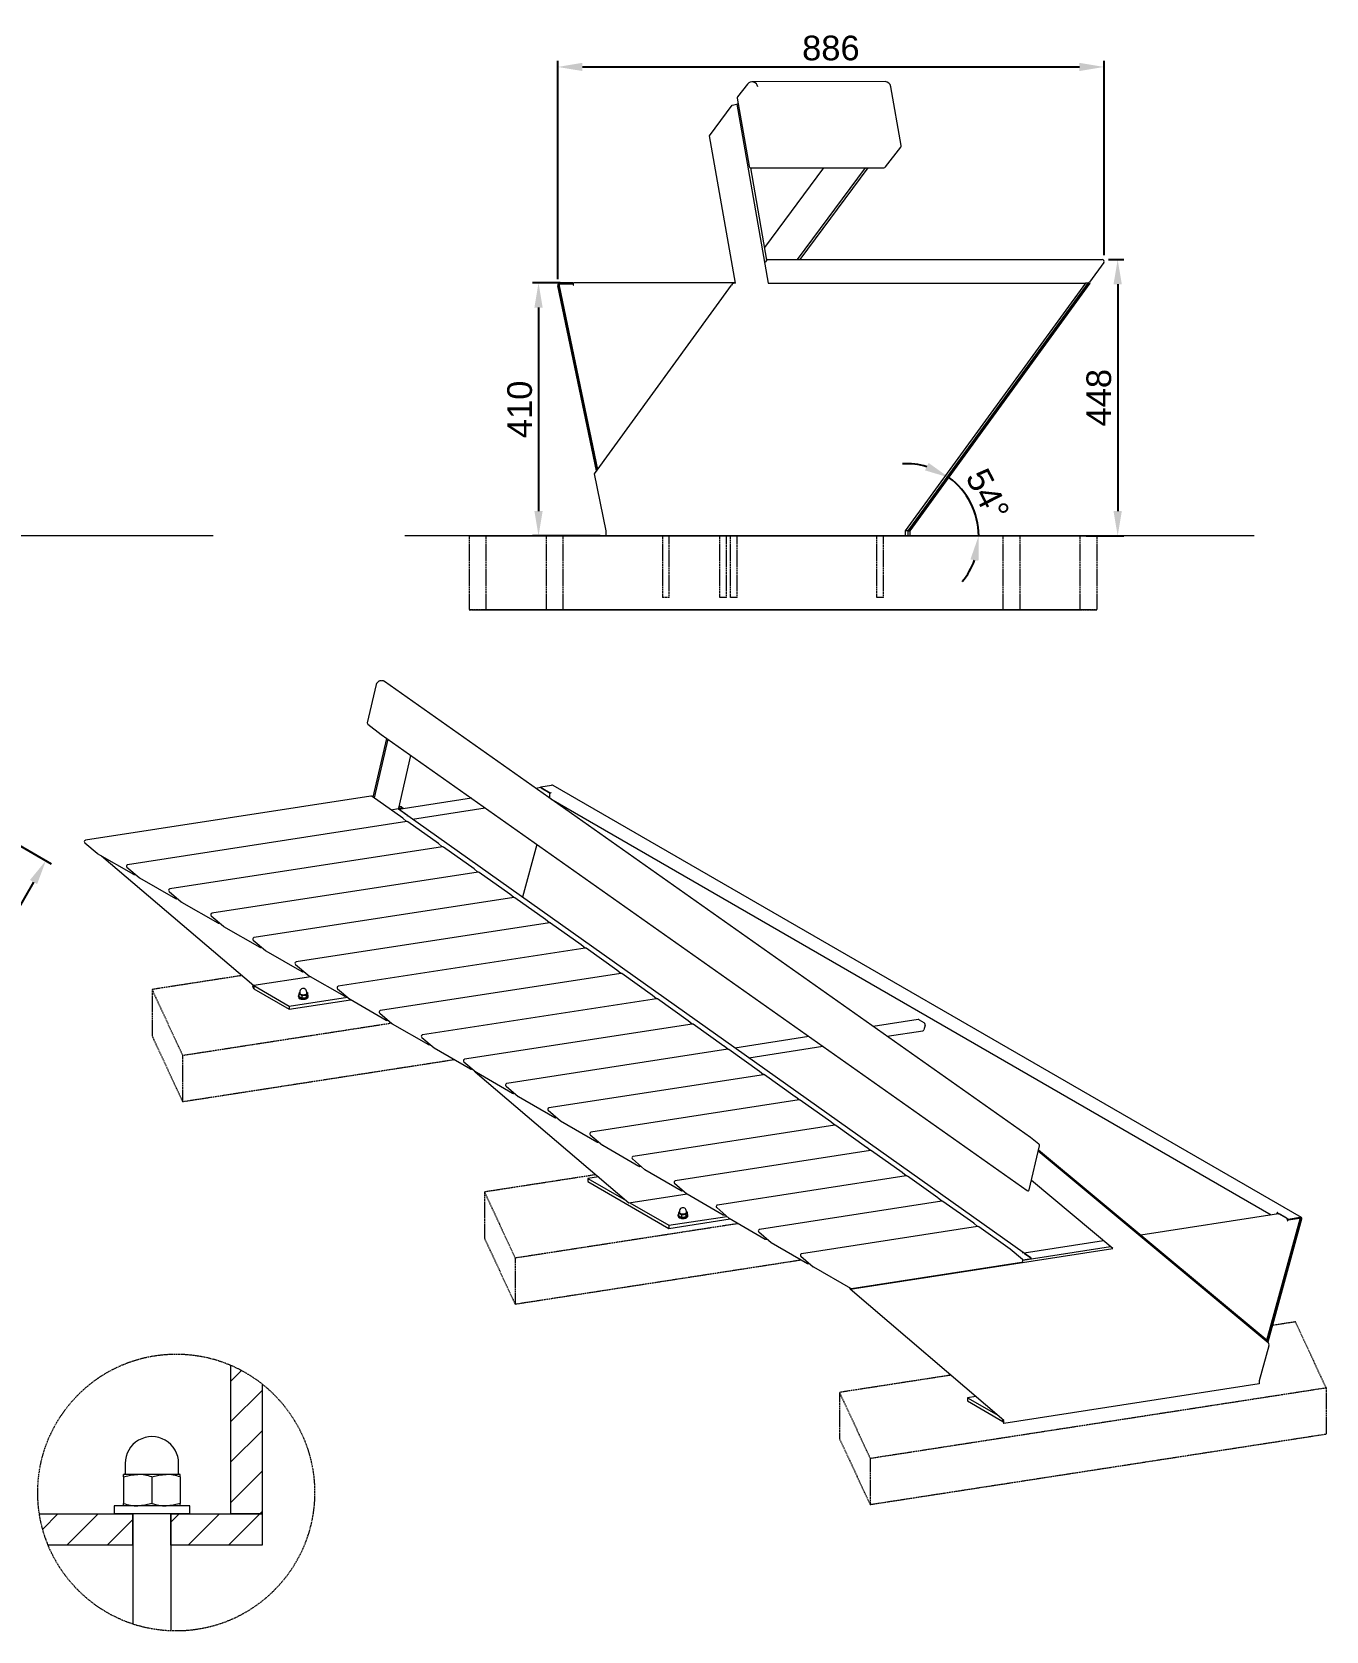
# Model space of a CAD drawing. Header units: millimetres. Extents: x -132 to 4932, y 857 to 4372.
# Drawn here: x 2834 to 4932, y 1769 to 4362 of the extents above; entities that cross this region are included whole.
import ezdxf

# ---------------------------------------------------------------- set-up
doc = ezdxf.new("R2010")
doc.units = ezdxf.units.MM
doc.linetypes.add('HIDDEN', pattern=[1.905, 1.27, -0.635])
for name, color, linetype, lineweight in [('ZANO_R', 7, 'Continuous', 0), ('ZANO_R_przerywana', 7, 'HIDDEN', 0), ('ZANO_W', 1, 'Continuous', 0)]:
    doc.layers.add(name, color=color, linetype=linetype, lineweight=lineweight)
doc.styles.add('Arial', font='arial.ttf')
doc.styles.get("Standard").update_dxf_attribs({"font": 'ARIALUNI.TTF'})
doc.dimstyles.new('pl i ang', dxfattribs={"dimtxt": 50, "dimasz": 50, "dimexe": 1.25, "dimexo": 0.625, "dimgap": 10, "dimtad": 1, "dimtoh": 1, "dimtxsty": 'Standard', "dimcen": 2.5, "dimclrd": 1, "dimclre": 1, "dimclrt": 1, "dimadec": 0, "dimazin": 0, "dimtfac": 1, "dimtmove": 0, "dimatfit": 3, "dimfxl": 1, "dimarcsym": 1})

# ---------------------------------------------------------------- blocks, each defined once
blk = doc.blocks.new('*D442')
at = {"layer": 'ZANO_W', "color": 1, "lineweight": -2}
for p, q in [((3686.4, 3961.4), (3686.4, 4315.2)), ((3726.4, 4305.2), (4532.3, 4305.2)), ((4572.3, 4000), (4572.3, 4315.2))]:
    blk.add_line(p, q, dxfattribs=at)
at = {"layer": 'ZANO_W', "color": 1}
for points in [[(3726.4, 4311.9), (3726.4, 4298.6), (3686.4, 4305.2)], [(4532.3, 4298.6), (4532.3, 4311.9), (4572.3, 4305.2)]]:
    blk.add_solid(points, dxfattribs=at)
at = {"layer": 'ZANO_W', "color": 1, "insert": (4129.3, 4335.7), "char_height": 40, "attachment_point": 5, "style": 'Arial'}
blk.add_mtext('886', dxfattribs=at)
blk = doc.blocks.new('*D447')
at = {"layer": 'ZANO_W', "color": 1, "lineweight": -2}
for p, q in [((3690.5, 3955), (3645.2, 3955)), ((3655.2, 3915), (3655.2, 3585)), ((3755.1, 3545), (3645.2, 3545))]:
    blk.add_line(p, q, dxfattribs=at)
at = {"layer": 'ZANO_W', "color": 1}
for points in [[(3661.9, 3915), (3648.5, 3915), (3655.2, 3955)], [(3648.5, 3585), (3661.9, 3585), (3655.2, 3545)]]:
    blk.add_solid(points, dxfattribs=at)
at = {"layer": 'ZANO_W', "color": 1, "insert": (3624.8, 3750), "char_height": 40, "attachment_point": 5, "rotation": 90, "style": 'Arial'}
blk.add_mtext('410', dxfattribs=at)
blk = doc.blocks.new('*D448')
at = {"layer": 'ZANO_W', "color": 1, "lineweight": -2}
for p, q in [((4579.3, 3992.9), (4604.4, 3992.9)), ((4594.4, 3952.9), (4594.4, 3585)), ((4543.3, 3545), (4604.4, 3545))]:
    blk.add_line(p, q, dxfattribs=at)
at = {"layer": 'ZANO_W', "color": 1}
for points in [[(4601.1, 3952.9), (4587.7, 3952.9), (4594.4, 3992.9)], [(4587.7, 3585), (4601.1, 3585), (4594.4, 3545)]]:
    blk.add_solid(points, dxfattribs=at)
at = {"layer": 'ZANO_W', "color": 1, "insert": (4564, 3768.9), "char_height": 40, "attachment_point": 5, "rotation": 90, "style": 'Arial'}
blk.add_mtext('448', dxfattribs=at)
blk = doc.blocks.new('*D450')
at = {"layer": 'ZANO_W', "color": 1, "lineweight": -2}
for p, q in [((2764.1, 3071.5), (2865, 3013.3)), ((2836.3, 2983.6), (2584.5, 2547.4)), ((2472.3, 2566), (2573.1, 2507.8))]:
    blk.add_line(p, q, dxfattribs=at)
at = {"layer": 'ZANO_W', "color": 1}
for points in [[(2842.1, 2980.3), (2830.5, 2987), (2856.3, 3018.3)], [(2578.7, 2550.8), (2590.3, 2544.1), (2564.5, 2512.8)]]:
    blk.add_solid(points, dxfattribs=at)
at = {"layer": 'ZANO_W', "color": 1, "insert": (2684.1, 2780.7), "char_height": 40, "attachment_point": 5, "rotation": 60, "style": 'Arial'}
blk.add_mtext('584', dxfattribs=at)
blk = doc.blocks.new('*D451')
at = {"layer": 'ZANO_W', "color": 1, "lineweight": -2}
for start, end in [(73.7074, 93.4201), (0, 53.9948), (320.5747, 340.2873)]:
    blk.add_arc((4252.2, 3545), 116.8, start, end, dxfattribs=at)
at = {"layer": 'ZANO_W', "color": 1}
for points in [[(4282, 3651.1), (4287.9, 3663.1), (4320.9, 3639.5)], [(4368.7, 3504.4), (4355.6, 3506.7), (4369, 3545)]]:
    blk.add_solid(points, dxfattribs=at)
at = {"layer": 'ZANO_W', "color": 1, "insert": (4383.6, 3611.9), "char_height": 40, "attachment_point": 5, "rotation": 296.9974, "style": 'Arial'}
blk.add_mtext('54%%d', dxfattribs=at)

msp = doc.modelspace()

# ---------------------------------------------------------------- linework, layer by layer
at = {"layer": 'ZANO_R'}
for p, q in [((4217.2, 4281.4), (4001.4, 4281.1)), ((3977.2, 4254.4), (3996.6, 4144.1)), ((3994, 4277.4), (3977.8, 4256.7)), ((3994, 4277.4), (3994, 4277.4)), ((4243.5, 4177.7), (4226.7, 4273.2)), ((4226.7, 4273.2), (4226.7, 4273.2)), ((3932.6, 4193.8), (3969, 4243)), ((3969, 4243), (3976.7, 4244.8)), ((3976.7, 4244.8), (4027.6, 3954.9)), ((3978.9, 4244.8), (3976.7, 4244.8)), ((3974.6, 3954.9), (3932.6, 4193.8)), ((4217.7, 4143.1), (4242.9, 4175.3)), ((3998.8, 4141.7), (4025.1, 3992)), ((3999.5, 4141.6), (4215.3, 4141.9)), ((4117.3, 4141.8), (4021.5, 4012.4)), ((4075.4, 3992.9), (4185.7, 4141.9)), ((4079.4, 3992.9), (4189.7, 4141.9)), ((4027.2, 3992.9), (4569.3, 3992.9)), ((4024.8, 3991.6), (4022.6, 3988.6)), ((4571.7, 3988.1), (4548.5, 3956.1)), ((3749.3, 3650.4), (3686.4, 3950.4)), ((3750.9, 3652.5), (3688.3, 3950.8)), ((3698, 3904.9), (3688.4, 3950.5)), ((3688.6, 3950.5), (3751, 3652.7)), ((3710.9, 3955), (3690.1, 3955)), ((3710.9, 3953), (3690.1, 3953)), ((3711.3, 3952.8), (3690.1, 3952.8)), ((3710.9, 3953), (3710.9, 3955)), ((3710.9, 3955), (3712.4, 3955)), ((3711.7, 3953), (3710.9, 3953)), ((3711.3, 3952.8), (3711.3, 3951.2)), ((3711.7, 3952.8), (3711.3, 3952.8)), ((3711.3, 3951.2), (3711.7, 3951.2)), ((3712.4, 3955), (3712.4, 3954.8)), ((3974.6, 3955), (3712.7, 3955)), ((3712.7, 3955), (3712.7, 3955)), ((3745.9, 3645.6), (3968, 3951.3)), ((4027.6, 3954.9), (4542, 3954.9)), ((4542, 3954.9), (4250, 3553)), ((4546, 3954.9), (4254, 3553)), ((4548, 3954.9), (4256, 3553)), ((4258, 3553), (4550, 3954.9)), ((4543.5, 3954.9), (4542, 3954.9)), ((4546, 3954.9), (4543.5, 3954.9)), ((4548, 3954.9), (4546, 3954.9)), ((4548, 3954.9), (4550, 3954.9)), ((3698.1, 3904.9), (3698, 3904.9)), ((3702.3, 3884.9), (3702.1, 3884.9)), ((3751, 3652.6), (3702.2, 3884.9)), ((3765.1, 3553), (3745.9, 3645.6)), ((3765.1, 3545), (3765.1, 3553)), ((4254, 3553), (4250, 3553)), ((4250, 3553), (4250, 3545)), ((4256, 3553), (4254, 3553)), ((4254, 3553), (4254, 3545)), ((4256, 3553), (4258, 3553)), ((4258, 3545), (4258, 3553)), ((3127.6, 3545), (-85.7, 3545)), ((4815.8, 3545), (3438.3, 3545)), ((3542.5, 3545), (4408.3, 3545)), ((3667.5, 3545), (3542.5, 3545)), ((3569.8, 3545), (4435.6, 3545)), ((3694.8, 3545), (3569.8, 3545)), ((4533.3, 3545), (3667.5, 3545)), ((4560.6, 3545), (3694.8, 3545)), ((3867.3, 3545), (3856.3, 3545)), ((3959.9, 3545), (3948.9, 3545)), ((3977.2, 3545), (3966.2, 3545)), ((4214.4, 3545), (4203.4, 3545)), ((4214.5, 3545), (4203.5, 3545)), ((4214.5, 3545), (4203.5, 3545)), ((4408.3, 3545), (4533.3, 3545)), ((4435.6, 3545), (4533.3, 3545)), ((4533.3, 3545), (4560.6, 3545)), ((3391.9, 3303.9), (3377.5, 3241.9)), ((4452.8, 2569.4), (3405.2, 3308.9)), ((3378.4, 3239.6), (3399.9, 3222.8)), ((3378.4, 3239.6), (3378.4, 3239.6)), ((3408.7, 3216.6), (3386.7, 3121.4)), ((3410.7, 3215.1), (3388.7, 3120)), ((3399.9, 3222.8), (4447.5, 2483.3)), ((3399.9, 3222.8), (3399.9, 3222.8)), ((3428.5, 3103.3), (3448.2, 3188.7)), ((3658.7, 3137.9), (3676.4, 3140.6)), ((3658.7, 3137.9), (3659.3, 3136.6)), ((3658.7, 3136.7), (3658.7, 3137.9)), ((4892.3, 2439.7), (3678.7, 3140.3)), ((3383.5, 3122.9), (2920.6, 3051.3)), ((3435, 3087.2), (3385.2, 3122.5)), ((3546.4, 3119.4), (3428.9, 3101.2)), ((3658.7, 3136.7), (3650.8, 3135.5)), ((3674.1, 3128), (3659.3, 3136.6)), ((3659.3, 3136.6), (3659.3, 3136.5)), ((3659.5, 3136.3), (3671.6, 3129.3)), ((3672.9, 3119.9), (3673.2, 3120)), ((3673.8, 3127), (3673, 3127.4)), ((3673.2, 3124.9), (3673.2, 3119.7)), ((3674.1, 3128), (3675.1, 3128.6)), ((3674.1, 3127.5), (3674.1, 3128)), ((3675, 3118.5), (4843.3, 2444)), ((3675.1, 3128.6), (3675.2, 3128.5)), ((3675.1, 3128.4), (3675.1, 3128.6)), ((3427.5, 3102.1), (3416.3, 3100.4)), ((3442.5, 3091.5), (3427.5, 3102.1)), ((3439.9, 3093.4), (3429.6, 3100.7)), ((3429.6, 3100.6), (3429.6, 3100.7)), ((3436.2, 3102.3), (3432.6, 3105.4)), ((3434.2, 3102), (3434.1, 3102)), ((3441.3, 3081.8), (3435.1, 3087.1)), ((3440.1, 3093.2), (3439.9, 3093.4)), ((3439.9, 3093.4), (3439.9, 3093.4)), ((3442.5, 3091.5), (3441.5, 3091)), ((3441.5, 3091), (3441.5, 3091)), ((3442.5, 3091.2), (3442.5, 3091.5)), ((4441.2, 2383), (3443.2, 3091)), ((3450.8, 3085.6), (3568.5, 3103.8)), ((3441.4, 3081.8), (2988.9, 3011.8)), ((3492.8, 3046.1), (3443.1, 3081.4)), ((2919.4, 3047.3), (2939.3, 3030.3)), ((3499.3, 3040.8), (3057.2, 2972.4)), ((3499.2, 3040.8), (3493, 3046)), ((3550.7, 3005.1), (3500.9, 3040.4)), ((3652.7, 3044.4), (3629.2, 2959)), ((2939.6, 3030.1), (2998.4, 2996.2)), ((2946.7, 3026), (3193.3, 2815.7)), ((2987.8, 3007.8), (3007.6, 2990.9)), ((2999.9, 2995.9), (3001.5, 2996.1)), ((3008, 2990.6), (3066.7, 2956.7)), ((3557.1, 2999.7), (3125.5, 2933)), ((3557, 2999.7), (3550.9, 3005)), ((3608.6, 2964), (3558.8, 2999.3)), ((3056.1, 2968.4), (3075.9, 2951.4)), ((3068.2, 2956.5), (3069.8, 2956.7)), ((3615, 2958.7), (3193.8, 2893.5)), ((3614.9, 2958.7), (3608.7, 2963.9)), ((3666.4, 2923), (3616.7, 2958.3)), ((3076.3, 2951.2), (3135, 2917.3)), ((3124.4, 2928.9), (3144.2, 2912)), ((3136.5, 2917), (3138.1, 2917.3)), ((3144.6, 2911.8), (3203.3, 2877.9)), ((3672.9, 2917.6), (3262.1, 2854.1)), ((3672.8, 2917.6), (3666.6, 2922.9)), ((3724.3, 2881.9), (3674.6, 2917.2)), ((3192.7, 2889.5), (3212.6, 2872.6)), ((3730.6, 2876.6), (3724.5, 2881.8)), ((3204.8, 2877.6), (3206.4, 2877.8)), ((3212.9, 2872.3), (3271.6, 2838.4)), ((3730.7, 2876.6), (3330.5, 2814.7)), ((3782.2, 2840.9), (3732.4, 2876.2)), ((3286.1, 2830.1), (3193.3, 2815.7)), ((3261, 2850.1), (3280.9, 2833.1)), ((3273.1, 2838.1), (3274.7, 2838.4)), ((3281.2, 2832.9), (3339.9, 2799)), ((3788.6, 2835.5), (3398.8, 2775.2)), ((3788.5, 2835.5), (3782.3, 2840.8)), ((3840.1, 2799.8), (3790.3, 2835.1)), ((3191.7, 2817), (3191.7, 2814.1)), ((3193.3, 2810.7), (3191.7, 2814.1)), ((3193.3, 2815.7), (3193.3, 2810.7)), ((3193.3, 2815.7), (3250.8, 2782.5)), ((3193.3, 2810.7), (3250.8, 2777.5)), ((3266.7, 2802.5), (3266.7, 2798.4)), ((3267.9, 2805.3), (3267.9, 2803.9)), ((3278.2, 2800.2), (3278.2, 2796.1)), ((3279.4, 2803.9), (3279.4, 2805.3)), ((3280.6, 2804), (3280.6, 2799.9)), ((3329.3, 2810.6), (3349.2, 2793.7)), ((3250.8, 2782.5), (3345.2, 2797.1)), ((3250.8, 2777.5), (3350.5, 2792.9)), ((3250.8, 2782.5), (3250.8, 2777.5)), ((3266, 2798.7), (3266, 2797.5)), ((3271.3, 2799.4), (3271.3, 2795.3)), ((3281.3, 2797.5), (3281.3, 2798.7)), ((3341.4, 2798.7), (3343, 2799)), ((3349.5, 2793.5), (3408.2, 2759.6)), ((3846.5, 2794.5), (3467.1, 2735.8)), ((3846.4, 2794.5), (3840.2, 2799.7)), ((3897.9, 2758.8), (3848.2, 2794.1)), ((3397.6, 2771.2), (3417.5, 2754.3)), ((3409.7, 2759.3), (3411.3, 2759.5)), ((3417.8, 2754), (3476.6, 2720.1)), ((3904.4, 2753.4), (3535.4, 2696.4)), ((3904.2, 2753.4), (3898.1, 2758.7)), ((3955.8, 2717.7), (3906, 2753)), ((4271.1, 2760.5), (4198.1, 2749.2)), ((4272.7, 2760.2), (4280.2, 2755.8)), ((4282, 2751.8), (4279.9, 2744)), ((3465.9, 2731.8), (3485.8, 2714.8)), ((4093.7, 2733.1), (3973.8, 2714.5)), ((4220.4, 2733.5), (4278.3, 2742.4)), ((3478.1, 2719.8), (3479.6, 2720.1)), ((3486.1, 2714.6), (3544.9, 2680.7)), ((3962.2, 2712.4), (3603.7, 2656.9)), ((3962.1, 2712.4), (3956, 2717.6)), ((4013.7, 2676.7), (3963.9, 2712)), ((3996.1, 2698.8), (4116, 2717.3)), ((3534.2, 2692.3), (3554.1, 2675.4)), ((3546.4, 2680.4), (3547.9, 2680.7)), ((3552.2, 2676), (3551.4, 2677.7)), ((3553.3, 2676.1), (3552.2, 2676)), ((3552.2, 2676), (3801.7, 2463.3)), ((3554.4, 2675.2), (3613.2, 2641.3)), ((4020.1, 2671.3), (3672, 2617.5)), ((4020, 2671.3), (4013.8, 2676.6)), ((4071.5, 2635.6), (4021.8, 2670.9)), ((3602.6, 2652.9), (3622.4, 2636)), ((3614.7, 2641), (3616.3, 2641.2)), ((3622.8, 2635.7), (3681.5, 2601.8)), ((4078, 2630.3), (3740.3, 2578)), ((4077.8, 2630.3), (4071.7, 2635.5)), ((4129.4, 2594.6), (4079.6, 2629.9)), ((3670.9, 2613.5), (3690.7, 2596.5)), ((3683, 2601.5), (3684.6, 2601.8)), ((3691.1, 2596.3), (3749.8, 2562.4)), ((4135.7, 2589.2), (4129.6, 2594.5)), ((3739.2, 2574), (3759, 2557.1)), ((4135.8, 2589.2), (3808.6, 2538.6)), ((4187.3, 2553.5), (4137.5, 2588.8)), ((4466.8, 2558.5), (4453, 2569.3)), ((4453, 2569.3), (4453, 2569.3)), ((3751.3, 2562.1), (3752.9, 2562.3)), ((3759.4, 2556.9), (3818.1, 2523)), ((4193.7, 2548.2), (3876.9, 2499.2)), ((4193.6, 2548.2), (4187.4, 2553.4)), ((4245.1, 2512.5), (4195.4, 2547.8)), ((4451, 2484.7), (4467.6, 2556.2)), ((4465.7, 2548), (4838.2, 2237.2)), ((4466.1, 2549.7), (4836.6, 2240.6)), ((3807.5, 2534.6), (3827.3, 2517.7)), ((3819.6, 2522.7), (3821.2, 2522.9)), ((3827.7, 2517.4), (3886.4, 2483.5)), ((3752.2, 2505.5), (3735.2, 2502.9)), ((3735.2, 2502.9), (3797.1, 2467.1)), ((3735.2, 2502.9), (3735.2, 2497.9)), ((3735.2, 2497.9), (3866.5, 2422.1)), ((3875.8, 2495.2), (3895.7, 2478.2)), ((4251.6, 2507.1), (3945.2, 2459.7)), ((4251.5, 2507.1), (4245.3, 2512.4)), ((4303, 2471.4), (4253.3, 2506.7)), ((4586.5, 2389.4), (4454.5, 2499.6)), ((3801.7, 2463.3), (3896.2, 2477.9)), ((3803.4, 2463.5), (3866.5, 2427.1)), ((3887.9, 2483.2), (3889.5, 2483.5)), ((3896, 2478), (3954.7, 2444.1)), ((4309.4, 2466.1), (4013.6, 2420.3)), ((4309.3, 2466.1), (4303.2, 2471.3)), ((4360.9, 2430.4), (4311.1, 2465.7)), ((3866.5, 2427.1), (3960.6, 2441.6)), ((3866.5, 2422.1), (3966.1, 2437.5)), ((3881.6, 2443.3), (3881.6, 2442.1)), ((3882.3, 2447.1), (3882.3, 2443)), ((3883.6, 2449.9), (3883.6, 2448.5)), ((3886.9, 2444), (3886.9, 2439.9)), ((3893.9, 2444.7), (3893.9, 2440.6)), ((3895, 2448.5), (3895, 2449.9)), ((3896.2, 2448.6), (3896.2, 2444.5)), ((3896.9, 2442.1), (3896.9, 2443.3)), ((3944.1, 2455.7), (3964, 2438.8)), ((3956.2, 2443.8), (3957.8, 2444)), ((3964.3, 2438.6), (4023, 2404.6)), ((4855, 2445.8), (4631.9, 2411.3)), ((4836.5, 2240.7), (4890.5, 2437.4)), ((4837.2, 2240), (4891.5, 2437.7)), ((4838.3, 2238), (4893.2, 2437.7)), ((4854.2, 2447.9), (4853.2, 2447.3)), ((4870.9, 2437.1), (4853.2, 2447.3)), ((4853.2, 2446.1), (4853.2, 2447.3)), ((4853.9, 2445.7), (4853.2, 2446.1)), ((4854.1, 2448), (4854.2, 2447.9)), ((4854.1, 2447.8), (4854.1, 2448)), ((4868.3, 2438.5), (4856.2, 2445.5)), ((4889.2, 2438.6), (4870.2, 2435.6)), ((4870.9, 2437.1), (4890, 2440.1)), ((4870.9, 2435.9), (4890, 2438.8)), ((4870.9, 2435.9), (4870.9, 2437.1)), ((4890.5, 2438), (4890.1, 2438.8)), ((3866.5, 2427.1), (3866.5, 2422.1)), ((4012.4, 2416.3), (4032.3, 2399.4)), ((4367.3, 2425), (4081.9, 2380.9)), ((4367.2, 2425), (4361, 2430.3)), ((4419.9, 2388.6), (4369, 2424.6)), ((4870.9, 2435.9), (4869.1, 2436.9)), ((4869.8, 2435.5), (4869.6, 2435.5)), ((4870.2, 2435.6), (4869.8, 2436.5)), ((4869.8, 2436.5), (4869.8, 2436.5)), ((4869.8, 2435.5), (4869.8, 2436.5)), ((4869.8, 2435.5), (4870.2, 2434.6)), ((4869.8, 2434.6), (4870.2, 2434.6)), ((4870.2, 2434.6), (4870.2, 2435.6)), ((4024.5, 2404.4), (4026.1, 2404.6)), ((4032.6, 2399.1), (4091.3, 2365.2)), ((4160.6, 2323.5), (4586.5, 2389.4)), ((4439.9, 2371.5), (4420, 2388.4)), ((4440.5, 2370.5), (4582.8, 2392.5)), ((4571.5, 2402), (4442.7, 2382.1)), ((4080.7, 2376.9), (4100.6, 2359.9)), ((4092.8, 2364.9), (4094.4, 2365.2)), ((4100.9, 2359.7), (4161, 2325)), ((4162.5, 2324.7), (4438.7, 2367.5)), ((4440.2, 2382.5), (4441.3, 2383)), ((4440.2, 2382.6), (4440.2, 2382.5)), ((4454.4, 2372.7), (4440.5, 2370.5)), ((4453.7, 2374.3), (4441.3, 2383)), ((4443.5, 2381.6), (4453.8, 2374.3)), ((4443.5, 2381.5), (4443.5, 2381.6)), ((4454.4, 2372.7), (4453.7, 2374.3)), ((4453.8, 2374), (4453.8, 2374.3)), ((4454.4, 2372.6), (4454.4, 2372.7)), ((4159.5, 2325.9), (4160.6, 2323.5)), ((4410, 2110.8), (4160.6, 2323.5)), ((4839.7, 2231.9), (4824.1, 2174.9)), ((4839.5, 2235.5), (4837.9, 2238.9)), ((3155.9, 2200.2), (3155.9, 1959.3)), ((3155.9, 2173.9), (3173.6, 2191.7)), ((3155.9, 2108.4), (3207, 2159.5)), ((3207, 2169.8), (3207, 1959.3)), ((4824.1, 2169.9), (4410, 2105.8)), ((4824.1, 2174.9), (4824.1, 2169.9)), ((4364.6, 2149.6), (4350.9, 2147.4)), ((4350.9, 2147.4), (4400.9, 2118.6)), ((4350.9, 2147.4), (4350.9, 2142.4)), ((4350.9, 2142.4), (4408.4, 2109.2)), ((4408.4, 2109.2), (4408.4, 2112.2)), ((4408.4, 2109.2), (4410, 2105.8)), ((4410, 2105.8), (4410, 2110.8)), ((3155.9, 2042.8), (3207, 2093.9)), ((2982.2, 2019.1), (2982.2, 2023.2)), ((3005.2, 2023.2), (2982.2, 2023.2)), ((2984.8, 2041), (2984.8, 2024.4)), ((2993.5, 2022), (3005.2, 2023.2)), ((3051.2, 2023.2), (3005.2, 2023.2)), ((3039.4, 2022), (3051.2, 2023.2)), ((3074.2, 2023.2), (3051.2, 2023.2)), ((3071.6, 2024.4), (3071.6, 2041)), ((3074.2, 2019.1), (3074.2, 2023.2)), ((3155.9, 1977.3), (3207, 2028.4)), ((2982.2, 2019.1), (2993.5, 2022)), ((2982.2, 2019.1), (2982.2, 1976.2)), ((3028.2, 2019.1), (3039.4, 2022)), ((3028.2, 2019.1), (3028.2, 1976.2)), ((3074.2, 2019.1), (3074.2, 1976.2)), ((2966.9, 1972.1), (2966.9, 1959.3)), ((3089.5, 1972.1), (2966.9, 1972.1)), ((2982.2, 1972.1), (2982.2, 1976.2)), ((3016.9, 1973.2), (3005.2, 1972.1)), ((3028.2, 1976.2), (3016.9, 1973.2)), ((3062.9, 1973.2), (3051.2, 1972.1)), ((3074.2, 1976.2), (3062.9, 1973.2)), ((3074.2, 1972.1), (3074.2, 1976.2)), ((3089.5, 1959.3), (3089.5, 1972.1)), ((2845.8, 1959.4), (2997.5, 1959.3)), ((2851.1, 1934.6), (2875.9, 1959.4)), ((2890.2, 1908.2), (2941.3, 1959.4)), ((2955.7, 1908.2), (2997.5, 1950)), ((3089.5, 1959.3), (2966.9, 1959.3)), ((2997.5, 1908.2), (2997.5, 1959.3)), ((2997.5, 1959.3), (2997.5, 1780.5)), ((3058.8, 1908.2), (3058.8, 1959.3)), ((3058.8, 1959.3), (3207, 1959.3)), ((3058.8, 1959.3), (3058.8, 1769.4)), ((3058.8, 1945.8), (3072.4, 1959.3)), ((3086.8, 1908.2), (3137.9, 1959.3)), ((3152.3, 1908.2), (3203.4, 1959.3)), ((3207, 1959.3), (3155.9, 1959.3)), ((3203.4, 1959.3), (3207, 1962.9)), ((2997.5, 1908.2), (2859.1, 1908.2)), ((3207, 1908.2), (3058.8, 1908.2))]:
    msp.add_line(p, q, dxfattribs=at)
at = {"layer": 'ZANO_R', "flags": 128}
for points in [[(3268.2, 2795.6), (3267.3, 2796.2), (3266.6, 2797), (3266.2, 2797.8), (3266, 2798.6), (3266.1, 2799.4), (3266.5, 2800.3), (3266.7, 2800.6)], [(3279.4, 2804.6), (3279.6, 2803.9), (3279.5, 2803.2), (3279.1, 2802.5), (3278.5, 2801.8), (3277.7, 2801.2), (3276.7, 2800.8), (3275.5, 2800.5), (3274.3, 2800.3), (3273, 2800.3), (3271.7, 2800.5), (3270.6, 2800.8), (3269.6, 2801.2), (3268.7, 2801.8), (3268.1, 2802.4), (3267.8, 2803.2), (3267.7, 2803.9), (3267.9, 2804.6)], [(3267.9, 2803.9), (3268, 2803.3), (3268.3, 2802.6), (3268.9, 2802), (3269.7, 2801.5), (3270.7, 2801), (3271.8, 2800.7), (3273, 2800.6), (3274.3, 2800.6), (3275.5, 2800.7), (3276.6, 2801), (3277.6, 2801.5), (3278.4, 2802), (3279, 2802.6), (3279.3, 2803.3), (3279.4, 2803.9)], [(3280.6, 2800.6), (3280.9, 2800.1), (3281.2, 2799.2), (3281.3, 2798.4), (3281, 2797.6), (3280.5, 2796.8), (3279.8, 2796.1), (3278.8, 2795.4), (3277.6, 2794.9), (3276.3, 2794.6), (3274.9, 2794.4), (3273.4, 2794.3), (3272, 2794.4), (3270.6, 2794.7), (3269.3, 2795.1), (3268.2, 2795.6)], [(3281.3, 2797.5), (3281.3, 2797.1), (3281, 2796.3), (3280.5, 2795.5), (3279.8, 2794.8), (3278.8, 2794.2), (3277.6, 2793.7), (3276.3, 2793.3), (3274.9, 2793.1), (3273.4, 2793), (3272, 2793.1), (3270.6, 2793.4), (3269.3, 2793.8), (3268.2, 2794.3)], [(3883.9, 2440.2), (3883, 2440.8), (3882.3, 2441.6), (3881.8, 2442.4), (3881.6, 2443.2), (3881.7, 2444), (3882.1, 2444.8), (3882.3, 2445.1)], [(3895, 2449.2), (3895.2, 2448.5), (3895.1, 2447.8), (3894.8, 2447), (3894.2, 2446.4), (3893.4, 2445.8), (3892.4, 2445.4), (3891.2, 2445.1), (3889.9, 2444.9), (3888.7, 2444.9), (3887.4, 2445.1), (3886.2, 2445.4), (3885.2, 2445.8), (3884.4, 2446.4), (3883.8, 2447), (3883.4, 2447.7), (3883.4, 2448.5), (3883.6, 2449.2)], [(3883.6, 2448.5), (3883.6, 2447.9), (3884, 2447.2), (3884.5, 2446.6), (3885.3, 2446), (3886.3, 2445.6), (3887.5, 2445.3), (3888.7, 2445.2), (3889.9, 2445.2), (3891.1, 2445.3), (3892.3, 2445.6), (3893.2, 2446.1), (3894, 2446.6), (3894.6, 2447.2), (3895, 2447.9), (3895, 2448.5)], [(3896.2, 2445.1), (3896.6, 2444.6), (3896.9, 2443.8), (3896.9, 2443), (3896.7, 2442.2), (3896.2, 2441.4), (3895.4, 2440.7), (3894.4, 2440), (3893.3, 2439.5), (3892, 2439.2), (3890.6, 2438.9), (3889.1, 2438.9), (3887.7, 2439), (3886.3, 2439.2), (3885, 2439.6), (3883.9, 2440.2)], [(3896.9, 2442.1), (3896.9, 2441.7), (3896.7, 2440.9), (3896.2, 2440.1), (3895.4, 2439.4), (3894.4, 2438.8), (3893.3, 2438.3), (3892, 2437.9), (3890.6, 2437.7), (3889.1, 2437.6), (3887.7, 2437.7), (3886.3, 2438), (3885, 2438.4), (3883.9, 2438.9)], [(4854.1, 2448), (4853.7, 2447.7), (4853.5, 2447.4)], [(4440.7, 2382.7), (4440.6, 2382.7), (4440.2, 2382.6)]]:
    msp.add_lwpolyline(points, dxfattribs=at)
at = {"layer": 'ZANO_R'}
msp.add_lwpolyline([(3207, 1959.3), (3207, 1908.2)], dxfattribs=at)
for centre, radius, start, end in [((3980.1, 4254.9), 3, 141.9056, 189.9736), ((4240.5, 4177.1), 3, 321.9056, 9.9736), ((3999.5, 4144.6), 3, 189.9736, 270.0752), ((4215.3, 4144.9), 3, 270.0752, 321.9056), ((4027.2, 3989.9), 3, 90, 143.9948), ((4569.3, 3989.9), 3, 323.9948, 90), ((3690.1, 3951.2), 3.8, 90, 191.85), ((3690.1, 3951.2), 1.8, 90, 191.85), ((3690.1, 3951), 1.75, 95.6019, 195.8681), ((3690.2, 3951), 1.75, 95.6019, 195.8681), ((3710.6, 3951.2), 1.8, 62.734, 90), ((3974.8, 3946.6), 8.26, 91.1583, 145.4418), ((4546, 3957.9), 3, 270, 323.9948), ((3379.8, 3241.4), 2.3, 166.9602, 232.0481), ((3401.3, 3224.6), 2.3, 232.0481, 234.7827), ((3383.9, 3120.6), 2.3, 54.6504, 98.793), ((3677.6, 3124.7), 4.47, 122.6055, 177.3945), ((3429.8, 3096.4), 7.05, 52.1175, 100.9444), ((3428.5, 3100.5), 6.33, 50.6771, 83.3463), ((3433.6, 3085.3), 2.3, 49.5438, 54.6504), ((3442.3, 3089.6), 1.62, 58.5411, 121.2799), ((3441.7, 3079.6), 2.3, 54.6504, 98.793), ((2920.9, 3049), 2.3, 119.6144, 229.5438), ((2920.9, 3049), 2.3, 98.793, 119.6144), ((3491.5, 3044.3), 2.3, 49.5438, 54.6504), ((3499.6, 3038.5), 2.3, 54.6504, 98.793), ((2940.8, 3032.1), 2.3, 229.5438, 240.0027), ((2989.3, 3009.6), 2.3, 119.6144, 229.5438), ((2989.3, 3009.6), 2.3, 98.793, 119.6144), ((2999.5, 2998.2), 2.3, 240.0027, 278.793), ((3009.1, 2992.6), 2.3, 229.5438, 240.0027), ((3549.4, 3003.2), 2.3, 49.5438, 54.6504), ((3557.5, 2997.5), 2.3, 54.6504, 98.793), ((3057.6, 2970.1), 2.3, 119.6144, 229.5438), ((3057.6, 2970.1), 2.3, 98.793, 119.6144), ((3067.8, 2958.7), 2.3, 240.0027, 278.793), ((3607.2, 2962.2), 2.3, 49.5438, 54.6504), ((3615.4, 2956.4), 2.3, 54.6504, 98.793), ((3077.4, 2953.2), 2.3, 229.5438, 240.0027), ((3125.9, 2930.7), 2.3, 119.6144, 229.5438), ((3125.9, 2930.7), 2.3, 98.793, 119.6144), ((3136.2, 2919.3), 2.3, 240.0027, 278.793), ((3145.7, 2913.8), 2.3, 229.5438, 240.0027), ((3665.1, 2921.1), 2.3, 49.5438, 54.6504), ((3673.2, 2915.4), 2.3, 54.6504, 98.793), ((3194.2, 2891.3), 2.3, 119.6144, 229.5438), ((3194.2, 2891.3), 2.3, 98.793, 119.6144), ((3204.5, 2879.9), 2.3, 240.0027, 278.793), ((3723, 2880.1), 2.3, 49.5438, 54.6504), ((3214, 2874.3), 2.3, 229.5438, 240.0027), ((3262.5, 2851.8), 2.3, 119.6144, 229.5438), ((3262.5, 2851.8), 2.3, 98.793, 119.6144), ((3731.1, 2874.3), 2.3, 54.6504, 98.793), ((3272.8, 2840.4), 2.3, 240.0027, 278.793), ((3282.4, 2834.9), 2.3, 229.5438, 240.0027), ((3780.9, 2839), 2.3, 49.5438, 54.6504), ((3789, 2833.3), 2.3, 54.6504, 98.793), ((3270.1, 2803.7), 2.51, 151.0564, 244.2817), ((3273.6, 2805.3), 5.74, 116.1813, 180), ((3273.6, 2809.1), 8.97, 239.2191, 277.5735), ((3273.6, 2805.3), 5.74, 0, 116.1813), ((3274.6, 2806.5), 6.23, 271.5376, 320.825), ((3277.5, 2803.7), 2.21, 327.4758, 33.8822), ((3330.8, 2812.4), 2.3, 119.6144, 229.5438), ((3330.8, 2812.4), 2.3, 98.793, 119.6144), ((3269.7, 2797.7), 3.69, 184.2513, 247.0688), ((3341.1, 2801), 2.3, 240.0027, 278.793), ((3350.7, 2795.5), 2.3, 229.5438, 240.0027), ((3399.1, 2773), 2.3, 119.6144, 229.5438), ((3399.1, 2773), 2.3, 98.793, 119.6144), ((3838.7, 2798), 2.3, 49.5438, 54.6504), ((3846.8, 2792.2), 2.3, 54.6504, 98.793), ((3409.4, 2761.5), 2.3, 240.0027, 278.793), ((3419, 2756), 2.3, 229.5438, 240.0027), ((3896.6, 2756.9), 2.3, 49.5438, 54.6504), ((3904.7, 2751.2), 2.3, 54.6504, 98.793), ((3467.4, 2733.5), 2.3, 119.6144, 229.5438), ((3467.4, 2733.5), 2.3, 98.793, 119.6144), ((3477.7, 2722.1), 2.3, 240.0027, 278.793), ((3487.3, 2716.6), 2.3, 229.5438, 240.0027), ((3954.5, 2715.9), 2.3, 49.5438, 54.6504), ((3962.6, 2710.1), 2.3, 54.6504, 98.793), ((3535.7, 2694.1), 2.3, 119.6144, 229.5438), ((3535.7, 2694.1), 2.3, 98.793, 119.6144), ((3546, 2682.7), 2.3, 240.0027, 278.793), ((3555.6, 2677.2), 2.3, 229.5438, 240.0027), ((4012.3, 2674.8), 2.3, 49.5438, 54.6504), ((4020.4, 2669.1), 2.3, 54.6504, 98.793), ((3604, 2654.6), 2.3, 119.6144, 229.5438), ((3604, 2654.6), 2.3, 98.793, 119.6144), ((3614.3, 2643.2), 2.3, 240.0027, 278.793), ((3623.9, 2637.7), 2.3, 229.5438, 240.0027), ((4070.2, 2633.8), 2.3, 49.5438, 54.6504), ((4078.3, 2628), 2.3, 54.6504, 98.793), ((3672.4, 2615.2), 2.3, 119.6144, 229.5438), ((3672.4, 2615.2), 2.3, 98.793, 119.6144), ((3682.6, 2603.8), 2.3, 240.0027, 278.793), ((3692.2, 2598.3), 2.3, 229.5438, 240.0027), ((4128.1, 2592.7), 2.3, 49.5438, 54.6504), ((3740.7, 2575.8), 2.3, 119.6144, 229.5438), ((3740.7, 2575.8), 2.3, 98.793, 119.6144), ((4136.2, 2587), 2.3, 54.6504, 98.793), ((3750.9, 2564.4), 2.3, 240.0027, 278.793), ((3760.5, 2558.8), 2.3, 229.5438, 240.0027), ((4185.9, 2551.7), 2.3, 49.5438, 54.6504), ((4194.1, 2545.9), 2.3, 54.6504, 98.793), ((4465.4, 2556.7), 2.3, 350.7995, 52.0481), ((4465.4, 2556.7), 2.3, 346.9602, 350.7995), ((3809, 2536.3), 2.3, 119.6144, 229.5438), ((3809, 2536.3), 2.3, 98.793, 119.6144), ((3819.3, 2524.9), 2.3, 240.0027, 278.793), ((3828.8, 2519.4), 2.3, 229.5438, 240.0027), ((3877.3, 2496.9), 2.3, 119.6144, 229.5438), ((3877.3, 2496.9), 2.3, 98.793, 119.6144), ((4243.8, 2510.6), 2.3, 49.5438, 54.6504), ((4251.9, 2504.9), 2.3, 54.6504, 98.793), ((3887.6, 2485.5), 2.3, 240.0027, 278.793), ((3897.1, 2480), 2.3, 229.5438, 240.0027), ((4301.7, 2469.6), 2.3, 49.5438, 54.6504), ((4309.8, 2463.8), 2.3, 54.6504, 98.793), ((4448.8, 2485.2), 2.3, 234.7827, 346.9602), ((3885.3, 2442.3), 3.69, 184.2513, 247.0688), ((3885.7, 2448.3), 2.51, 151.0564, 244.2817), ((3889.3, 2449.9), 5.74, 116.1813, 180), ((3889.2, 2453.7), 8.97, 239.2191, 277.5735), ((3889.3, 2449.9), 5.74, 0, 116.1813), ((3890.2, 2451.1), 6.23, 271.5376, 320.825), ((3893.2, 2448.3), 2.21, 327.4758, 33.8822), ((3945.6, 2457.5), 2.3, 119.6144, 229.5438), ((3945.6, 2457.5), 2.3, 98.793, 119.6144), ((3955.9, 2446.1), 2.3, 240.0027, 278.793), ((3965.5, 2440.5), 2.3, 229.5438, 240.0027), ((4856.9, 2444), 4.9, 138.2502, 162.8136), ((4855.4, 2444.8), 2.32, 149.9525, 160.8753), ((4889.5, 2437.6), 1.02, 347.4722, 107.304), ((4013.9, 2418), 2.3, 119.6144, 229.5438), ((4013.9, 2418), 2.3, 98.793, 119.6144), ((4359.6, 2428.5), 2.3, 49.5438, 54.6504), ((4367.7, 2422.8), 2.3, 54.6504, 98.793), ((4024.2, 2406.6), 2.3, 240.0027, 278.793), ((4033.8, 2401.1), 2.3, 229.5438, 240.0027), ((4418.5, 2386.7), 2.3, 49.5438, 54.6504), ((4082.2, 2378.6), 2.3, 119.6144, 229.5438), ((4082.2, 2378.6), 2.3, 98.793, 119.6144), ((4092.5, 2367.2), 2.3, 240.0027, 278.793), ((4102.1, 2361.7), 2.3, 229.5438, 240.0027), ((4438.4, 2369.8), 2.3, 278.793, 49.5438), ((4162.1, 2327), 2.3, 240.0027, 278.793), ((4833.4, 2236.8), 4.9, 25.0229, 50.4941), ((4834.9, 2233.4), 4.99, 342.9543, 50.0112), ((3028.2, 2041), 43.4, 359.9997, 180.0003), ((2983.5, 2024.4), 1.28, 270.0029, 359.9902), ((3004.6, 1953.5), 69.7, 70.227, 89.5168), ((3050.6, 1953.5), 69.7, 70.227, 89.5168), ((3072.9, 2024.4), 1.28, 180.0098, 269.9971), ((3005.8, 2041.8), 69.7, 250.2279, 269.5163), ((3051.8, 2041.8), 69.7, 250.2279, 269.5163)]:
    msp.add_arc(centre, radius, start, end, dxfattribs=at)
for centre, major_axis, ratio, start_param, end_param in [((4001.4, 4271.1), (0, 10), 0.963801, 4.895566, 7.164494), ((4217.2, 4271.4), (0, 10), 0.963801, 4.895566, 6.28463), ((3676.4, 3138.3), (3.17, 1), 0.697943, 0.568206, 1.353523), ((4272, 2757.6), (-1.53, 2.74), 0.766032, 5.373653, 6.00549), ((4279.5, 2753.2), (-1.53, 2.74), 0.766032, 3.802857, 5.373653), ((4277.4, 2745.4), (-1.53, 2.74), 0.766032, 2.863897, 3.802857), ((4447.2, 2564), (6.79, 4.13), 0.735654, 0.268475, 0.308813), ((4890, 2437.7), (3.17, 1), 0.697943, 5.85909, 7.636708), ((4890, 2437.7), (1.5, 0.47), 0.697943, 5.85909, 7.636708)]:
    msp.add_ellipse(centre, major_axis=major_axis, ratio=ratio, start_param=start_param, end_param=end_param, dxfattribs=at)
for points, knots in [([(3711.7, 3951.2), (3711.7, 3951.6), (3711.6, 3952.5), (3711.8, 3953.6), (3712.1, 3954.5), (3712.4, 3954.9), (3712.7, 3954.9), (3712.7, 3955)], [0, 0, 0, 0, 0.217932, 0.435873, 0.653813, 0.871754, 1, 1, 1, 1]), ([(3405.2, 3308.8), (3405.1, 3308.9), (3404.6, 3309.3), (3403.7, 3309.7), (3402.5, 3310.1), (3401.1, 3310.2), (3399.8, 3310.1), (3398.3, 3309.9), (3397, 3309.4), (3395.7, 3308.8), (3394.5, 3307.9), (3393.5, 3306.9), (3392.7, 3305.8), (3392.1, 3304.8), (3392, 3304.1), (3391.9, 3303.9)], [0, 0, 0, 0, 0.03323, 0.11109, 0.190967, 0.273436, 0.35789, 0.443512, 0.529488, 0.615098, 0.700009, 0.784044, 0.867062, 0.948799, 1, 1, 1, 1]), ([(3658.7, 3136.7), (3658.7, 3136.7), (3658.9, 3136.8), (3659.2, 3136.6), (3659.4, 3136.4), (3659.5, 3136.3)], [0, 0, 0, 0, 0.139439, 0.681203, 1, 1, 1, 1]), ([(3671.6, 3129.3), (3671.8, 3129.1), (3672.2, 3128.6), (3672.8, 3127.7), (3673.3, 3126.9), (3673.5, 3126.5), (3673.5, 3126.4)], [0, 0, 0, 0, 0.2960061, 0.59208, 0.8881543, 1, 1, 1, 1]), ([(3429.6, 3100.7), (3429.5, 3100.9), (3429.3, 3101.2), (3429, 3101.2), (3428.9, 3101.2)], [0, 0, 0, 0, 0.538575, 1, 1, 1, 1]), ([(3267.9, 2804.9), (3267.8, 2804.9), (3267.6, 2804.5), (3267.2, 2803.8), (3266.9, 2802.9), (3266.7, 2802.5)], [0, 0, 0, 0, 0.070086, 0.530782, 1, 1, 1, 1]), ([(3266.7, 2802.5), (3267, 2802.4), (3267.5, 2802.2), (3268.3, 2801.9), (3268.8, 2801.5), (3269, 2801.4)], [0, 0, 0, 0, 0.371423, 0.74615, 1, 1, 1, 1]), ([(3269, 2801.4), (3269.1, 2801.3), (3269.4, 2801.1), (3269.8, 2800.8), (3270.3, 2800.4), (3270.7, 2800), (3271, 2799.7), (3271.2, 2799.5), (3271.3, 2799.4)], [0, 0, 0, 0, 0.188594, 0.377928, 0.56927, 0.761167, 0.880542, 1, 1, 1, 1]), ([(3271.3, 2799.4), (3271.8, 2799.6), (3273, 2800), (3274.1, 2800.2), (3274.7, 2800.2)], [0, 0, 0, 0, 0.495458, 1, 1, 1, 1]), ([(3274.7, 2800.2), (3274.8, 2800.2), (3275.2, 2800.3), (3275.8, 2800.3), (3276.6, 2800.3), (3277.4, 2800.3), (3277.9, 2800.2), (3278.2, 2800.2)], [0, 0, 0, 0, 0.070051, 0.299809, 0.530829, 0.765024, 1, 1, 1, 1]), ([(3278.2, 2800.2), (3278.4, 2800.6), (3278.8, 2801.5), (3279.2, 2802.2), (3279.4, 2802.5)], [0, 0, 0, 0, 0.495458, 1, 1, 1, 1]), ([(3279.4, 2805.1), (3279.6, 2804.9), (3280, 2804.6), (3280.4, 2804.2), (3280.6, 2804)], [0, 0, 0, 0, 0.550556, 1, 1, 1, 1]), ([(3279.4, 2802.5), (3279.4, 2802.6), (3279.6, 2802.9), (3280, 2803.5), (3280.4, 2803.8), (3280.6, 2804)], [0, 0, 0, 0, 0.070086, 0.530782, 1, 1, 1, 1]), ([(3269, 2796.4), (3268.8, 2796.6), (3268, 2797.1), (3267.2, 2797.9), (3266.7, 2798.4)], [0, 0, 0, 0, 0.254079, 1, 1, 1, 1]), ([(3271.3, 2795.3), (3271.2, 2795.3), (3271, 2795.4), (3270.5, 2795.6), (3269.9, 2795.9), (3269.3, 2796.2), (3269, 2796.4)], [0, 0, 0, 0, 0.119416, 0.238909, 0.617072, 1, 1, 1, 1]), ([(3274.7, 2795.2), (3274.7, 2795.2), (3274.3, 2795.2), (3273.7, 2795.2), (3272.9, 2795.2), (3272.1, 2795.2), (3271.5, 2795.3), (3271.3, 2795.3)], [0, 0, 0, 0, 0.0700514, 0.2998094, 0.5308291, 0.7650245, 1, 1, 1, 1]), ([(3278.2, 2796.1), (3277.7, 2795.9), (3276.5, 2795.5), (3275.3, 2795.3), (3274.7, 2795.2)], [0, 0, 0, 0, 0.495458, 1, 1, 1, 1]), ([(3279.4, 2797.5), (3279.4, 2797.5), (3279.3, 2797.3), (3279, 2797), (3278.8, 2796.6), (3278.5, 2796.3), (3278.3, 2796.1), (3278.2, 2796.1)], [0, 0, 0, 0, 0.070051, 0.299809, 0.530829, 0.765024, 1, 1, 1, 1]), ([(3280.6, 2799.9), (3280.4, 2799.5), (3280, 2798.6), (3279.6, 2797.9), (3279.4, 2797.5)], [0, 0, 0, 0, 0.495458, 1, 1, 1, 1]), ([(3883.5, 2449.5), (3883.5, 2449.4), (3883.3, 2449.1), (3882.9, 2448.3), (3882.5, 2447.5), (3882.3, 2447.1)], [0, 0, 0, 0, 0.0700858, 0.5307822, 1, 1, 1, 1]), ([(3882.3, 2447.1), (3882.6, 2447), (3883.2, 2446.8), (3883.9, 2446.5), (3884.4, 2446.1), (3884.6, 2446)], [0, 0, 0, 0, 0.371423, 0.74615, 1, 1, 1, 1]), ([(3884.6, 2441), (3884.4, 2441.1), (3883.7, 2441.7), (3882.9, 2442.4), (3882.3, 2443)], [0, 0, 0, 0, 0.254079, 1, 1, 1, 1]), ([(3884.6, 2446), (3884.8, 2445.9), (3885.1, 2445.7), (3885.5, 2445.3), (3885.9, 2445), (3886.3, 2444.6), (3886.7, 2444.3), (3886.8, 2444.1), (3886.9, 2444)], [0, 0, 0, 0, 0.188594, 0.377928, 0.56927, 0.761167, 0.880542, 1, 1, 1, 1]), ([(3886.9, 2439.9), (3886.8, 2439.9), (3886.7, 2440), (3886.2, 2440.2), (3885.5, 2440.4), (3884.9, 2440.8), (3884.6, 2441)], [0, 0, 0, 0, 0.119416, 0.238909, 0.617072, 1, 1, 1, 1]), ([(3886.9, 2444), (3887.5, 2444.2), (3888.6, 2444.6), (3889.8, 2444.7), (3890.4, 2444.8)], [0, 0, 0, 0, 0.495458, 1, 1, 1, 1]), ([(3890.4, 2439.8), (3890.3, 2439.8), (3890, 2439.8), (3889.3, 2439.7), (3888.5, 2439.8), (3887.7, 2439.8), (3887.2, 2439.9), (3886.9, 2439.9)], [0, 0, 0, 0, 0.070051, 0.299809, 0.530829, 0.765024, 1, 1, 1, 1]), ([(3890.4, 2444.8), (3890.5, 2444.8), (3890.8, 2444.9), (3891.5, 2444.9), (3892.3, 2444.9), (3893.1, 2444.8), (3893.6, 2444.8), (3893.9, 2444.7)], [0, 0, 0, 0, 0.070051, 0.299809, 0.530829, 0.765024, 1, 1, 1, 1]), ([(3893.9, 2440.6), (3893.3, 2440.5), (3892.2, 2440.1), (3891, 2439.9), (3890.4, 2439.8)], [0, 0, 0, 0, 0.495458, 1, 1, 1, 1]), ([(3893.9, 2444.7), (3894.1, 2445.2), (3894.5, 2446.1), (3894.9, 2446.8), (3895.1, 2447.1)], [0, 0, 0, 0, 0.495458, 1, 1, 1, 1]), ([(3895.1, 2442.1), (3895, 2442.1), (3894.9, 2441.9), (3894.7, 2441.6), (3894.4, 2441.2), (3894.1, 2440.9), (3894, 2440.7), (3893.9, 2440.6)], [0, 0, 0, 0, 0.070051, 0.299809, 0.530829, 0.765024, 1, 1, 1, 1]), ([(3895, 2449.7), (3895.3, 2449.5), (3895.7, 2449.2), (3896.1, 2448.8), (3896.2, 2448.6)], [0, 0, 0, 0, 0.5505559, 1, 1, 1, 1]), ([(3895.1, 2447.1), (3895.1, 2447.2), (3895.3, 2447.5), (3895.7, 2448.1), (3896.1, 2448.4), (3896.2, 2448.6)], [0, 0, 0, 0, 0.070086, 0.530782, 1, 1, 1, 1]), ([(3896.2, 2444.5), (3896.1, 2444), (3895.7, 2443.2), (3895.3, 2442.5), (3895.1, 2442.1)], [0, 0, 0, 0, 0.495458, 1, 1, 1, 1]), ([(4855.1, 2445.8), (4855.1, 2445.8), (4855.4, 2445.9), (4855.8, 2445.7), (4856.1, 2445.5), (4856.2, 2445.5)], [0, 0, 0, 0, 0.220705, 0.789519, 1, 1, 1, 1]), ([(4868.3, 2438.5), (4868.4, 2438.3), (4868.7, 2437.8), (4869.1, 2437), (4869.4, 2436), (4869.7, 2435.2), (4869.8, 2434.7), (4869.8, 2434.6)], [0, 0, 0, 0, 0.217932, 0.435873, 0.653813, 0.871754, 1, 1, 1, 1]), ([(4443.5, 2381.6), (4443.3, 2381.8), (4443.1, 2382), (4442.8, 2382), (4442.7, 2382)], [0, 0, 0, 0, 0.68455, 1, 1, 1, 1]), ([(4454.6, 2372.7), (4454.5, 2372.8), (4454.3, 2373.3), (4454.1, 2373.9), (4453.9, 2374.2), (4453.8, 2374.3)], [0, 0, 0, 0, 0.252583, 0.7151945, 1, 1, 1, 1])]:
    msp.add_open_spline(points, degree=3, knots=knots, dxfattribs=at)
at = {"layer": 'ZANO_R_przerywana'}
for p, q in [((3542.5, 3545), (3542.5, 3425)), ((3569.8, 3545), (3569.8, 3425)), ((3667.5, 3545), (3667.5, 3425)), ((3694.8, 3545), (3694.8, 3425)), ((3856.3, 3545), (3856.3, 3445)), ((3867.3, 3445), (3867.3, 3545)), ((3948.9, 3545), (3948.9, 3445)), ((3959.9, 3445), (3959.9, 3545)), ((3966.2, 3545), (3966.2, 3445)), ((3977.2, 3445), (3977.2, 3545)), ((4203.4, 3545), (4203.4, 3445)), ((4203.5, 3545), (4203.5, 3445)), ((4203.5, 3545), (4203.5, 3445)), ((4214.4, 3445), (4214.4, 3545)), ((4214.5, 3445), (4214.5, 3545)), ((4214.5, 3445), (4214.5, 3545)), ((4408.3, 3545), (4408.3, 3425)), ((4435.6, 3545), (4435.6, 3425)), ((4533.3, 3545), (4533.3, 3425)), ((4560.6, 3545), (4560.6, 3425)), ((3542.5, 3425), (4408.3, 3425)), ((3667.5, 3425), (3542.5, 3425)), ((3569.8, 3425), (4435.6, 3425)), ((3694.8, 3425), (3569.8, 3425)), ((4533.3, 3425), (3667.5, 3425)), ((4560.6, 3425), (3694.8, 3425)), ((3867.3, 3445), (3856.3, 3445)), ((3959.9, 3445), (3948.9, 3445)), ((3977.2, 3445), (3966.2, 3445)), ((4214.4, 3445), (4203.4, 3445)), ((4214.5, 3445), (4203.5, 3445)), ((4214.5, 3445), (4203.5, 3445)), ((4408.3, 3425), (4533.3, 3425)), ((4435.6, 3425), (4533.3, 3425)), ((4533.3, 3425), (4560.6, 3425)), ((3174.2, 2832), (3028.4, 2809.4)), ((3028.4, 2809.4), (3077.9, 2702.7)), ((3028.4, 2809.4), (3028.4, 2734.4)), ((3077.9, 2702.7), (3416.5, 2755.1)), ((3028.4, 2734.4), (3077.9, 2627.7)), ((3077.9, 2702.7), (3077.9, 2627.7)), ((3077.9, 2627.7), (3518.6, 2695.9)), ((3748, 2509), (3567.6, 2481.1)), ((3567.6, 2481.1), (3617.1, 2374.4)), ((3567.6, 2481.1), (3567.6, 2406.1)), ((3617.1, 2374.4), (3978.6, 2430.3)), ((3567.6, 2406.1), (3617.1, 2299.4)), ((3617.1, 2374.4), (3617.1, 2299.4)), ((3617.1, 2299.4), (4081.1, 2371.1)), ((4882.8, 2270.5), (4845.7, 2264.7)), ((4932.3, 2163.8), (4882.8, 2270.5)), ((4324.1, 2184.1), (4143.3, 2156.1)), ((4143.3, 2156.1), (4192.9, 2049.4)), ((4143.3, 2156.1), (4143.3, 2081.1)), ((4192.9, 2049.4), (4932.3, 2163.8)), ((4932.3, 2163.8), (4932.3, 2088.7)), ((4143.3, 2081.1), (4192.9, 1974.4)), ((4192.9, 1974.4), (4932.3, 2088.7)), ((4192.9, 2049.4), (4192.9, 1974.4))]:
    msp.add_line(p, q, dxfattribs=at)
at = {"layer": 'ZANO_R_przerywana', "color": 1}
msp.add_circle((3067.6, 1993.8), 224.5, dxfattribs=at)

# ---------------------------------------------------------------- dimensions: what is measured, and where the dimension line sits
at = {"layer": 'ZANO_W'}
dim = msp.add_linear_dim(base=(4572.3, 4305.2), p1=(3686.4, 3951.4), p2=(4572.3, 3990), dimstyle='pl i ang', override={"dimtxt": 40, "dimasz": 40, "dimexe": 10, "dimexo": 10, "dimtoh": 0, "dimdec": 0, "dimtxsty": 'Arial', "dimtdec": 0, "dimtmove": 1}, dxfattribs=at)
dim.commit()
dim.dimension.update_dxf_attribs({"geometry": '*D442', "text_midpoint": (4129.3, 4335.7)})
for base, p1, p2, picture, middle in [((4594.4, 3545), (4569.3, 3992.9), (4533.3, 3545), '*D448', (4564, 3768.9)), ((3655.2, 3545), (3700.5, 3955), (3765.1, 3545), '*D447', (3624.8, 3750))]:
    dim = msp.add_linear_dim(base=base, p1=p1, p2=p2, angle=90, dimstyle='pl i ang', override={"dimtxt": 40, "dimasz": 40, "dimexe": 10, "dimexo": 10, "dimtoh": 0, "dimdec": 0, "dimtxsty": 'Arial', "dimtdec": 0, "dimtmove": 1}, dxfattribs=at)
    dim.commit()
    dim.dimension.update_dxf_attribs({"geometry": picture, "text_midpoint": middle})
dim = msp.add_angular_dim_2l(base=(4363.3, 3581.1), line1=((4815.8, 3545), (3438.3, 3545)), line2=((4258, 3553), (4550, 3954.9)), dimstyle='pl i ang', override={"dimtxt": 40, "dimasz": 40, "dimexe": 10, "dimexo": 10, "dimtoh": 0, "dimdec": 0, "dimtxsty": 'Arial', "dimtdec": 0, "dimtmove": 1}, dxfattribs=at)
dim.commit()
dim.dimension.update_dxf_attribs({"geometry": '*D451', "text_midpoint": (4383.6, 3611.9)})
dim = msp.add_aligned_dim(p1=(2755.5, 3076.5), p2=(2463.6, 2571), distance=116.5, dimstyle='pl i ang', override={"dimtxt": 40, "dimasz": 40, "dimexe": 10, "dimexo": 10, "dimtoh": 0, "dimdec": 0, "dimtxsty": 'Arial', "dimtdec": 0, "dimtmove": 1}, dxfattribs=at)
dim.commit()
dim.dimension.update_dxf_attribs({"geometry": '*D450', "text_midpoint": (2684.1, 2780.7)})

doc.saveas('drawing.dxf')
